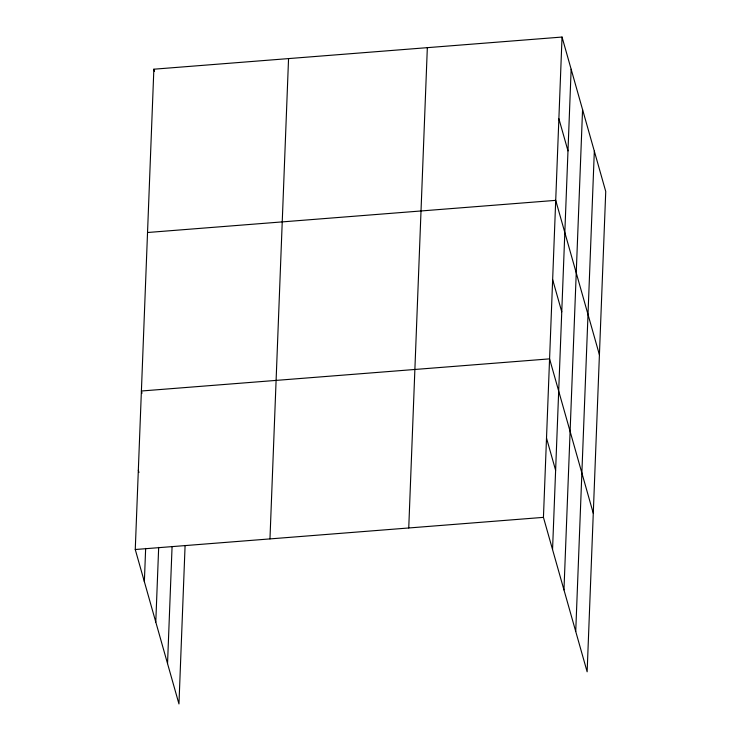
<?xml version="1.0" encoding="UTF-8"?>
<svg xmlns="http://www.w3.org/2000/svg" width="741" height="741" viewBox="0 0 741 741"><rect width="100%" height="100%" fill="white"/><g stroke="black" fill="none" stroke-linecap="round" stroke-linejoin="round"><path stroke-width="1.11" d="M185.093 545.441L178.961 703.95L135.26 549.516L153.859 69.2L562.039 37.05L605.74 191.484L587.141 671.8L543.44 517.366L562.039 37.05M144.365 581.704L145.653 548.396M155.786 622.042L158.676 547.386M167.54 663.612L172.079 546.45M269.965 538.911L288.555 58.585M408.745 527.981L427.335 47.656M552.554 549.553L571.144 69.237M563.966 589.892L582.565 109.575M575.729 631.462L594.328 151.136M147.533 232.507L555.722 200.357L599.413 354.791M135.26 549.516L543.44 517.366M558.881 118.708L567.986 150.886M552.647 279.607L561.752 311.794M593.282 513.3L549.581 358.866L141.392 391.007L142.022 393.23M546.515 438.116L555.62 470.303M153.859 69.2L154.48 71.414M138.326 470.266L138.956 472.48"/></g></svg>
